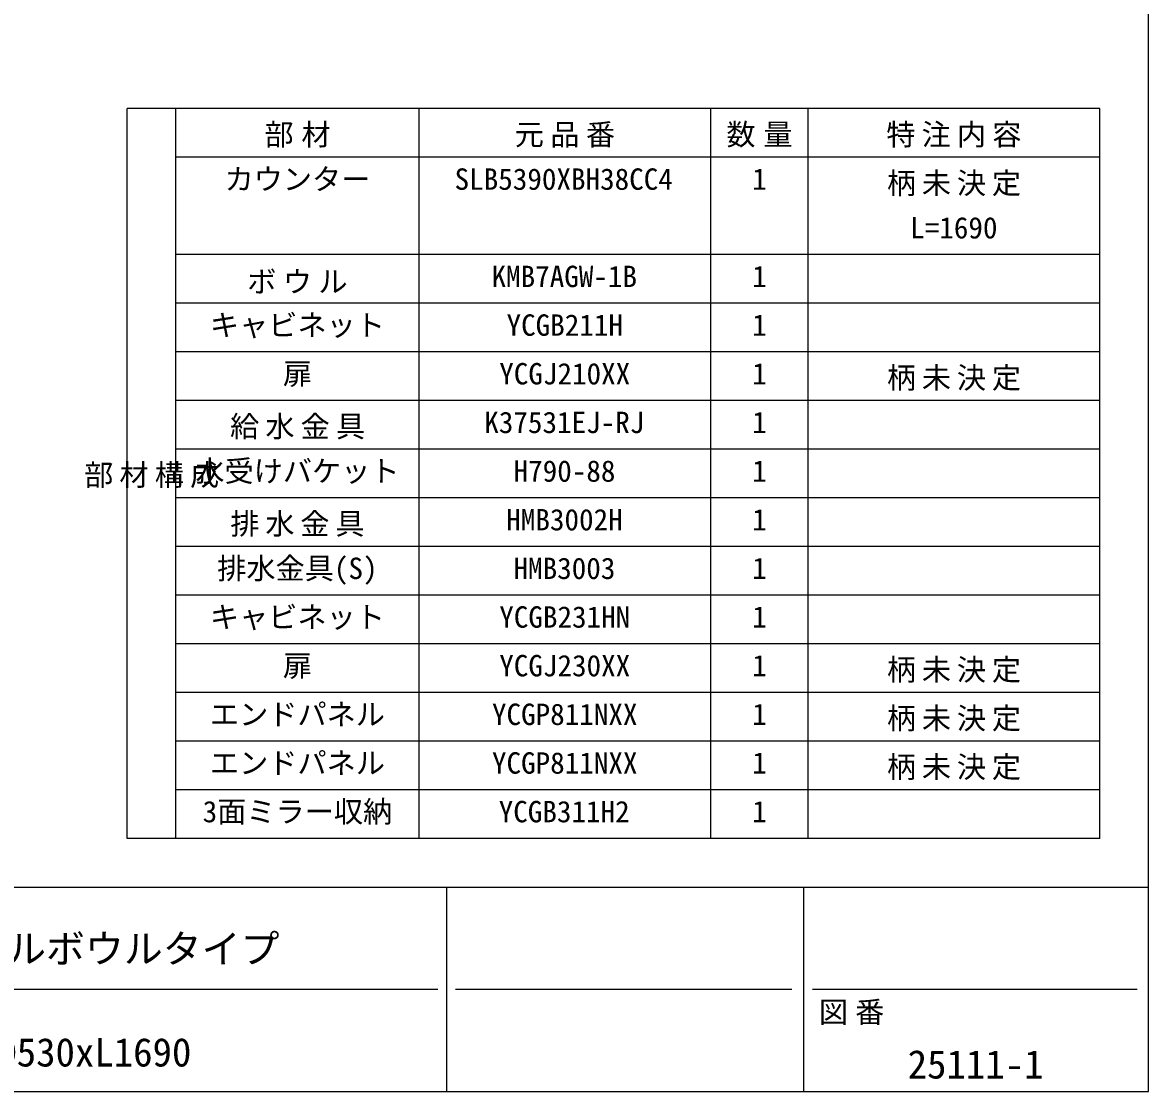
# Model space of a CAD drawing. Units: millimetres on the paper, scale 1:20. Extents: x -205 to 195, y -144 to 138.
# Drawn here: x 79.2 to 195, y -143.5 to -33.7 of the extents above; entities that cross this region are included whole.
import ezdxf
from ezdxf.enums import TextEntityAlignment as Align

# ---------------------------------------------------------------- set-up
doc = ezdxf.new("R2010")
doc.units = ezdxf.units.MM
for name, color, linetype in [('0-A_10', 6, 'Continuous'), ('0-B_11', 7, 'Continuous'), ('0-C_12', 3, 'Continuous')]:
    doc.layers.add(name, color=color, linetype=linetype)
doc.styles.add('ＭＳ ゴシック', font='')
doc.styles.get('ＭＳ ゴシック').set_extended_font_data('MS Gothic')

msp = doc.modelspace()

# ---------------------------------------------------------------- linework, layer by layer
at = {"layer": '0-A_10'}
for p, q in [((195, -143.5), (195, 138.5)), ((-205, -122.5), (195, -122.5))]:
    msp.add_line(p, q, dxfattribs=at)
msp.add_lwpolyline([(-205, 138.5), (-205, -143.5), (195, -143.5)], dxfattribs=at)
at = {"layer": '0-B_11'}
for p, q in [((95, -42.5), (90, -42.5)), ((90, -117.5), (90, -42.5)), ((95, -117.5), (95, -42.5)), ((190, -42.5), (95, -42.5)), ((95, -117.5), (95, -42.5)), ((190, -117.5), (190, -42.5)), ((95, -117.5), (90, -117.5)), ((190, -117.5), (95, -117.5)), ((122.847, -143.5), (122.847, -122.5)), ((159.56, -143.5), (159.56, -122.5)), ((11.824, -133), (121.916, -133)), ((123.749, -133), (158.327, -133)), ((160.462, -133), (193.847, -133))]:
    msp.add_line(p, q, dxfattribs=at)
at = {"layer": '0-C_12'}
for p, q in [((120, -117.5), (120, -42.5)), ((150, -117.5), (150, -42.5)), ((160, -117.5), (160, -42.5)), ((190, -47.5), (95, -47.5)), ((190, -57.5), (95, -57.5)), ((190, -62.5), (95, -62.5)), ((190, -67.5), (95, -67.5)), ((190, -72.5), (95, -72.5)), ((190, -77.5), (95, -77.5)), ((190, -82.5), (95, -82.5)), ((190, -87.5), (95, -87.5)), ((190, -92.5), (95, -92.5)), ((190, -97.5), (95, -97.5)), ((190, -102.5), (95, -102.5)), ((190, -107.5), (95, -107.5)), ((190, -112.5), (95, -112.5))]:
    msp.add_line(p, q, dxfattribs=at)

# ---------------------------------------------------------------- texts
at = {"layer": '0-C_12', "style": 'ＭＳ ゴシック'}
for s, height, p in [('カウンター', 2.199, (100, -51.5)), ('SLB5390XBH38CC4', 2.199, (123.656, -51.5)), ('1', 2.199, (154.25, -51.5)), ('L=1690', 2.199, (170.5, -56.5)), ('KMB7AGW-1B', 2.199, (127.453, -61.5)), ('1', 2.199, (154.25, -61.5)), ('キャビネット', 2.199, (98.5, -66.5)), ('YCGB211H', 2.199, (129, -66.5)), ('1', 2.199, (154.25, -66.5)), ('扉', 2.199, (106, -71.5)), ('YCGJ210XX', 2.199, (128.25, -71.5)), ('1', 2.199, (154.25, -71.5)), ('K37531EJ-RJ', 2.199, (126.708, -76.5)), ('1', 2.199, (154.25, -76.5)), ('水受けバケット', 2.199, (97, -81.5)), ('H790-88', 2.199, (129.722, -81.5)), ('1', 2.199, (154.25, -81.5)), ('HMB3002H', 2.199, (128.972, -86.5)), ('1', 2.199, (154.25, -86.5)), ('排水金具(S)', 2.199, (99.25, -91.5)), ('HMB3003', 2.199, (129.716, -91.5)), ('1', 2.199, (154.25, -91.5)), ('キャビネット', 2.199, (98.5, -96.5)), ('YCGB231HN', 2.199, (128.25, -96.5)), ('1', 2.199, (154.25, -96.5)), ('扉', 2.199, (106, -101.5)), ('YCGJ230XX', 2.199, (128.25, -101.5)), ('1', 2.199, (154.25, -101.5)), ('エンドパネル', 2.199, (98.5, -106.5)), ('YCGP811NXX', 2.199, (127.5, -106.5)), ('1', 2.199, (154.25, -106.5)), ('エンドパネル', 2.199, (98.5, -111.5)), ('YCGP811NXX', 2.199, (127.5, -111.5)), ('1', 2.199, (154.25, -111.5)), ('3面ミラー収納', 2.199, (97.75, -116.5)), ('YCGB311H2', 2.199, (128.192, -116.5)), ('1', 2.199, (154.25, -116.5)), ('スマートサニタリー\u3000ベッセルボウルタイプ', 2.933, (25.639, -131.176)), ('コーリアンカウンター D530xL1690', 2.933, (34.639, -141.816)), ('25111-1', 2.933, (170.242, -143.055))]:
    msp.add_text(s, height=height, dxfattribs=at).set_placement(p, align=Align.BOTTOM_LEFT)
at = {"layer": '0-C_12', "char_height": 2.199, "attachment_point": 7, "style": 'ＭＳ ゴシック'}
for s, insert in [('\\T1.27;部材', (104.101, -46.5)), ('\\T1.22;元品番', (129.839, -46.5)), ('\\T1.27;数量', (151.599, -46.5)), ('\\T1.21;特注内容', (168.047, -46.5)), ('\\T1.2;柄未決定', (168.099, -51.5)), ('\\T1.22;ボウル', (102.337, -61.5)), ('\\T1.2;柄未決定', (168.099, -71.5)), ('\\T1.21;給水金具', (100.57, -76.5)), ('\\T1.21;部材構成', (85.567, -81.5)), ('\\T1.2;排水金具', (100.596, -86.5)), ('\\T1.2;柄未決定', (168.099, -101.5)), ('\\T1.2;柄未決定', (168.099, -106.5)), ('\\T1.2;柄未決定', (168.099, -111.5)), ('\\T1.24;図番', (161.113, -136.686))]:
    msp.add_mtext(s, dxfattribs=dict(at, insert=insert))

doc.saveas('drawing.dxf')
